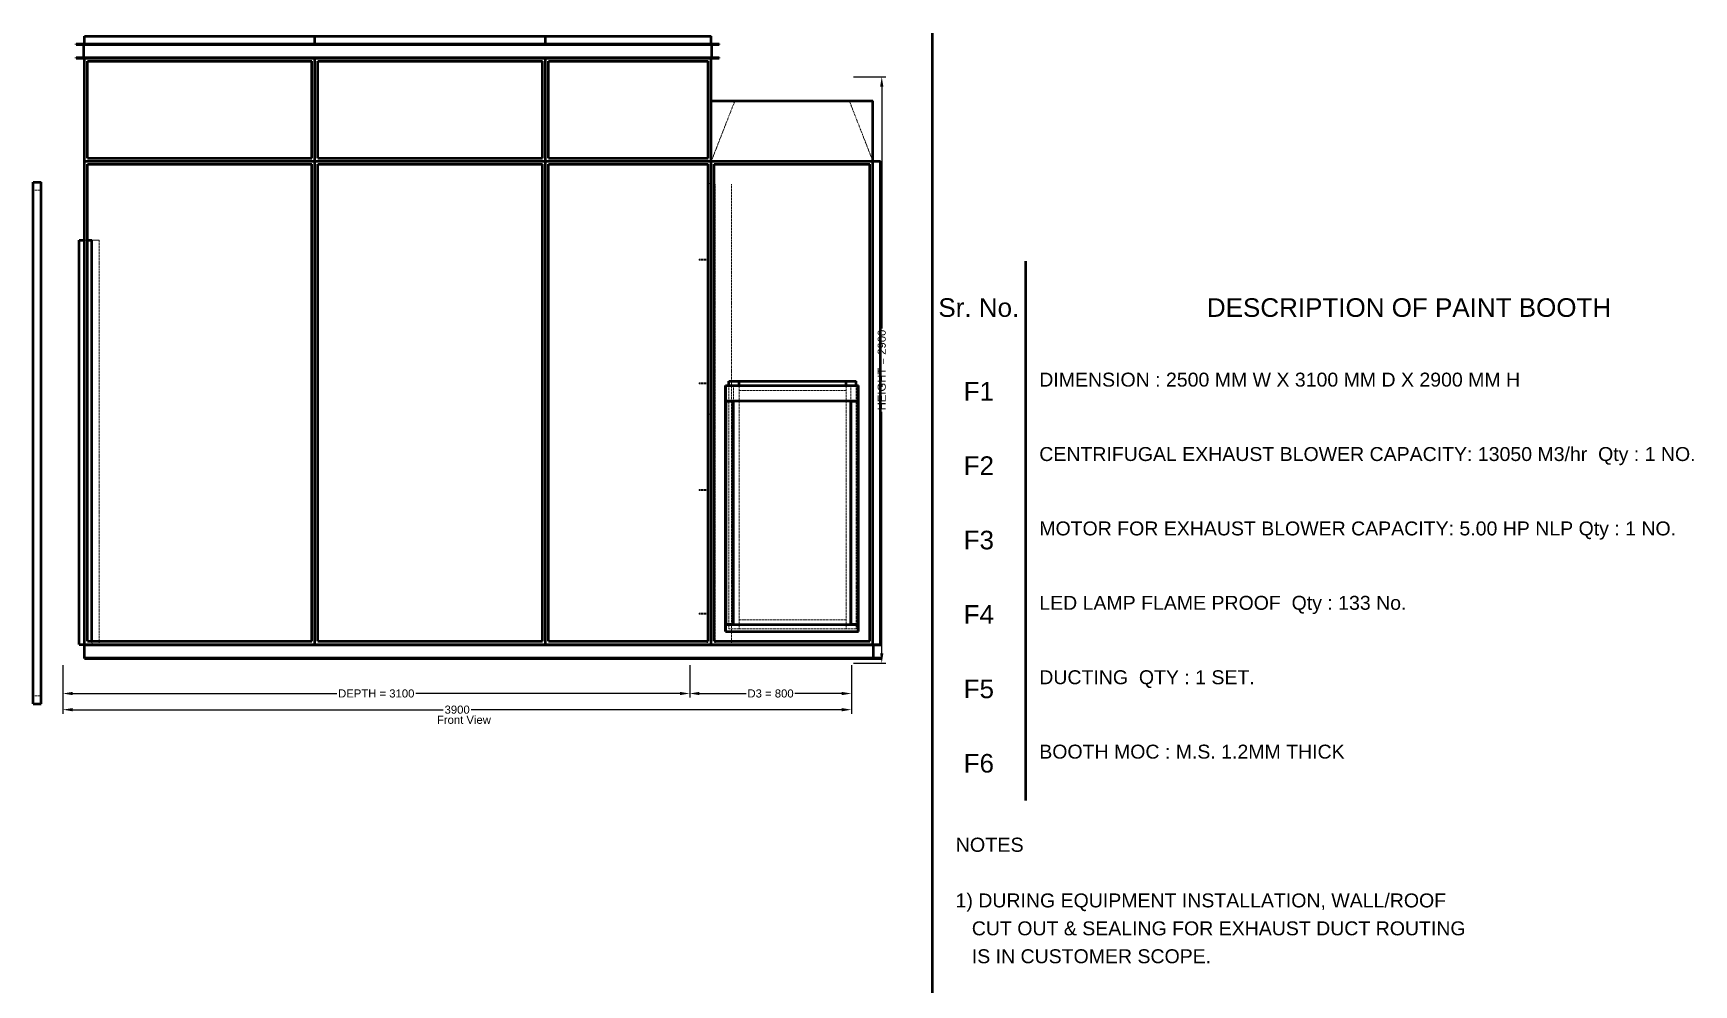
# Model space of a CAD drawing. Header units: millimetres. Extents: x 909 to 14018, y 345 to 10005.
# Drawn here: x 5317 to 13529, y 5298 to 10005 of the extents above; entities that cross this region are included whole.
import ezdxf
from ezdxf.enums import TextEntityAlignment as Align

# ---------------------------------------------------------------- set-up
doc = ezdxf.new("R2010")
doc.units = ezdxf.units.MM
doc.linetypes.add('Hidden', pattern=[15, 5, -3, 5, -2])
for name, color, linetype, lineweight in [('Default', 7, 'Continuous', 50), ('Edges', 7, 'Hidden', 15), ('HiddenEdges', 2, 'Hidden', 15), ('HiddenSilhouettes', 2, 'Hidden', 15), ('HiddenWires', 7, 'Hidden', 15), ('Silhouettes', 7, 'Continuous', 50)]:
    doc.layers.add(name, color=color, linetype=linetype, lineweight=lineweight)
doc.layers.add('Dimension', color=7, linetype='Continuous', lineweight=50, true_color=0x6495ed)
doc.styles.add('Default', font='arial.ttf')
doc.dimstyles.get("Standard").update_dxf_attribs({"dimtxt": 0.18, "dimasz": 0.18, "dimexe": 0.18, "dimexo": 0.0625, "dimgap": 0.09, "dimtad": 0, "dimtih": 1, "dimtoh": 1, "dimdec": 4, "dimzin": 0, "dimdsep": 46, "dimtxsty": 'Standard', "dimcen": 0.09, "dimadec": 0, "dimazin": 0, "dimtfac": 1, "dimtdec": 4, "dimtofl": 0, "dimtmove": 0, "dimatfit": 3, "dimfxl": 1, "dimtolj": 1, "dimtzin": 0, "dimarcsym": 0})

# ---------------------------------------------------------------- blocks, each defined once
blk = doc.blocks.new('Front')
at = {"layer": 'Edges'}
blk.add_lwpolyline([(1257, 1033.1), (1373.7, 1331.9)], dxfattribs=at)
blk.add_polyline3d([(1939.3, 1331.9, 0), (2056, 1033.1, 0)], dxfattribs=at)
at = {"layer": 'HiddenEdges'}
for points in [[(1256.5, 1031.9), (1257, 1033.1)], [(2056, 1033.1), (2056.5, 1031.9)]]:
    blk.add_lwpolyline(points, dxfattribs=at)
for points in [[(-1842.3, 1649.9, 0), (-704.7, 1649.9, 0)], [(-1842.3, 1613.1, 0), (-1842.3, 1649.9, 0)], [(-1828.5, 1649.9, 0), (-1828.5, 1651.1, 0)], [(-718.5, 1649.9, 0), (-718.5, 1651.1, 0)], [(-704.7, 1613.1, 0), (-704.7, 1649.9, 0)], [(-702.3, 1613.1, 0), (-702.3, 1649.9, 0)], [(-702.3, 1649.9, 0), (435.3, 1649.9, 0)], [(-688.5, 1649.9, 0), (-688.5, 1651.1, 0)], [(421.5, 1649.9, 0), (421.5, 1651.1, 0)], [(435.3, 1613.1, 0), (435.3, 1649.9, 0)], [(437.7, 1649.9, 0), (1255.3, 1649.9, 0)], [(437.7, 1613.1, 0), (437.7, 1649.9, 0)], [(451.5, 1649.9, 0), (451.5, 1651.1, 0)], [(1241.5, 1649.9, 0), (1241.5, 1651.1, 0)], [(1255.3, 1613.1, 0), (1255.3, 1649.9, 0)], [(-1843.5, 1543.1, 0), (-1843.5, 1613.1, 0)], [(1256.5, 1543.1, 0), (1256.5, 1613.1, 0)], [(-1842.3, 1034.3, 0), (-1842.3, 1541.9, 0)], [(-1842.3, 1541.9, 0), (-704.7, 1541.9, 0)], [(-704.7, 1034.3, 0), (-704.7, 1541.9, 0)], [(-702.3, 1034.3, 0), (-702.3, 1541.9, 0)], [(-702.3, 1541.9, 0), (435.3, 1541.9, 0)], [(435.3, 1034.3, 0), (435.3, 1541.9, 0)], [(437.7, 1541.9, 0), (1255.3, 1541.9, 0)], [(437.7, 1034.3, 0), (437.7, 1541.9, 0)], [(1255.3, 1034.3, 0), (1255.3, 1541.9, 0)], [(-1842.3, 1034.3, 0), (-704.7, 1034.3, 0)], [(-1842.3, 1031.9, 0), (-704.7, 1031.9, 0)], [(-1842.3, -1355.7, 0), (-1842.3, 1031.9, 0)], [(-704.7, -1355.7, 0), (-704.7, 1031.9, 0)], [(-702.3, 1034.3, 0), (435.3, 1034.3, 0)], [(-702.3, -1355.7, 0), (-702.3, 1031.9, 0)], [(-702.3, 1031.9, 0), (435.3, 1031.9, 0)], [(435.3, -1355.7, 0), (435.3, 1031.9, 0)], [(437.7, 1034.3, 0), (1255.3, 1034.3, 0)], [(437.7, 1031.9, 0), (1255.3, 1031.9, 0)], [(437.7, -1355.7, 0), (437.7, 1031.9, 0)], [(1255.3, -1355.7, 0), (1255.3, 1031.9, 0)], [(1257.7, 1031.9, 0), (2055.3, 1031.9, 0)], [(1257.7, -1355.7, 0), (1257.7, 1031.9, 0)], [(2055.3, -1355.7, 0), (2055.3, 1031.9, 0)], [(2056.5, 996.3, 0), (2057.7, 996.3, 0)], [(2057.7, 1031.9, 0), (2093.3, 1031.9, 0)], [(2057.7, -1355.7, 0), (2057.7, 1031.9, 0)], [(1236.5, -218.1, 0), (1236.5, 921.9, 0)], [(1237.7, -218.1, 0), (1237.7, 921.9, 0)], [(1275.3, -218.1, 0), (1275.3, 921.9, 0)], [(1276.5, -218.1, 0), (1276.5, 921.9, 0)], [(-2096.5, 888.9, 0), (-2056.5, 888.9, 0)], [(-1868.5, 638.9, 0), (-1846.5, 638.9, 0)], [(-1846.5, -1355.1, 0), (-1846.5, 638.9, 0)], [(-1846.5, 616.9, 0), (-1843.5, 616.9, 0)], [(-1843.5, 606.3, 0), (-1842.3, 606.3, 0)], [(-1842.3, 641.9, 0), (-1806.7, 641.9, 0)], [(-1806.7, 606.3, 0), (-1805.5, 606.3, 0)], [(-1805.5, -1355.7, 0), (-1805.5, 641.9, 0)], [(-1805.5, 641.9, 0), (-1769.9, 641.9, 0)], [(-1843.5, 548.6, 0), (-1842.3, 548.6, 0)], [(-1843.5, 540.2, 0), (-1842.3, 540.2, 0)], [(-1806.7, 548.6, 0), (-1805.5, 548.6, 0)], [(-1806.7, 540.2, 0), (-1805.5, 540.2, 0)], [(-1843.5, 398.6, 0), (-1842.3, 398.6, 0)], [(-1843.5, 390.2, 0), (-1842.3, 390.2, 0)], [(-1806.7, 398.6, 0), (-1805.5, 398.6, 0)], [(-1806.7, 390.2, 0), (-1805.5, 390.2, 0)], [(-1843.5, 248.6, 0), (-1842.3, 248.6, 0)], [(-1806.7, 248.6, 0), (-1805.5, 248.6, 0)], [(-1843.5, 240.2, 0), (-1842.3, 240.2, 0)], [(-1806.7, 240.2, 0), (-1805.5, 240.2, 0)], [(-1843.5, 98.6, 0), (-1842.3, 98.6, 0)], [(-1843.5, 90.2, 0), (-1842.3, 90.2, 0)], [(-1806.7, 98.6, 0), (-1805.5, 98.6, 0)], [(-1806.7, 90.2, 0), (-1805.5, 90.2, 0)], [(-1843.5, -51.4, 0), (-1842.3, -51.4, 0)], [(-1843.5, -59.8, 0), (-1842.3, -59.8, 0)], [(-1806.7, -51.4, 0), (-1805.5, -51.4, 0)], [(-1806.7, -59.8, 0), (-1805.5, -59.8, 0)], [(1328.5, -78.1, 0), (1984.5, -78.1, 0)], [(-1843.5, -201.4, 0), (-1842.3, -201.4, 0)], [(-1843.5, -209.8, 0), (-1842.3, -209.8, 0)], [(-1806.7, -201.4, 0), (-1805.5, -201.4, 0)], [(-1806.7, -209.8, 0), (-1805.5, -209.8, 0)], [(1236.5, -1358.1, 0), (1236.5, -218.1, 0)], [(1276.5, -1358.1, 0), (1276.5, -218.1, 0)], [(-1843.5, -351.4, 0), (-1842.3, -351.4, 0)], [(-1843.5, -352.1, 0), (-1842.3, -352.1, 0)], [(-1843.5, -359.1, 0), (-1842.3, -359.1, 0)], [(-1843.5, -359.8, 0), (-1842.3, -359.8, 0)], [(-1806.7, -351.4, 0), (-1805.5, -351.4, 0)], [(-1806.7, -352.1, 0), (-1805.5, -352.1, 0)], [(-1806.7, -359.1, 0), (-1805.5, -359.1, 0)], [(-1806.7, -359.8, 0), (-1805.5, -359.8, 0)], [(-1843.5, -501.4, 0), (-1842.3, -501.4, 0)], [(-1843.5, -502.1, 0), (-1842.3, -502.1, 0)], [(-1843.5, -509.1, 0), (-1842.3, -509.1, 0)], [(-1843.5, -509.8, 0), (-1842.3, -509.8, 0)], [(-1806.7, -501.4, 0), (-1805.5, -501.4, 0)], [(-1806.7, -502.1, 0), (-1805.5, -502.1, 0)], [(-1806.7, -509.1, 0), (-1805.5, -509.1, 0)], [(-1806.7, -509.8, 0), (-1805.5, -509.8, 0)], [(-1843.5, -651.4, 0), (-1842.3, -651.4, 0)], [(-1843.5, -652.1, 0), (-1842.3, -652.1, 0)], [(-1806.7, -651.4, 0), (-1805.5, -651.4, 0)], [(-1806.7, -652.1, 0), (-1805.5, -652.1, 0)], [(-1843.5, -659.1, 0), (-1842.3, -659.1, 0)], [(-1843.5, -659.8, 0), (-1842.3, -659.8, 0)], [(-1806.7, -659.1, 0), (-1805.5, -659.1, 0)], [(-1806.7, -659.8, 0), (-1805.5, -659.8, 0)], [(-1843.5, -801.4, 0), (-1842.3, -801.4, 0)], [(-1843.5, -802.1, 0), (-1842.3, -802.1, 0)], [(-1843.5, -809.1, 0), (-1842.3, -809.1, 0)], [(-1843.5, -809.8, 0), (-1842.3, -809.8, 0)], [(-1806.7, -801.4, 0), (-1805.5, -801.4, 0)], [(-1806.7, -802.1, 0), (-1805.5, -802.1, 0)], [(-1806.7, -809.1, 0), (-1805.5, -809.1, 0)], [(-1806.7, -809.8, 0), (-1805.5, -809.8, 0)], [(-1843.5, -951.4, 0), (-1842.3, -951.4, 0)], [(-1843.5, -952.1, 0), (-1842.3, -952.1, 0)], [(-1843.5, -959.8, 0), (-1842.3, -959.8, 0)], [(-1806.7, -951.4, 0), (-1805.5, -951.4, 0)], [(-1806.7, -952.1, 0), (-1805.5, -952.1, 0)], [(-1806.7, -959.8, 0), (-1805.5, -959.8, 0)], [(-1843.5, -1101.4, 0), (-1842.3, -1101.4, 0)], [(-1843.5, -1102.1, 0), (-1842.3, -1102.1, 0)], [(-1843.5, -1109.1, 0), (-1842.3, -1109.1, 0)], [(-1806.7, -1101.4, 0), (-1805.5, -1101.4, 0)], [(-1806.7, -1102.1, 0), (-1805.5, -1102.1, 0)], [(-1806.7, -1109.1, 0), (-1805.5, -1109.1, 0)], [(-1843.5, -1252.1, 0), (-1842.3, -1252.1, 0)], [(-1843.5, -1259.1, 0), (-1842.3, -1259.1, 0)], [(-1843.5, -1301.4, 0), (-1842.3, -1301.4, 0)], [(-1843.5, -1302.1, 0), (-1842.3, -1302.1, 0)], [(-1843.5, -1309.1, 0), (-1842.3, -1309.1, 0)], [(-1843.5, -1309.8, 0), (-1842.3, -1309.8, 0)], [(-1806.7, -1252.1, 0), (-1805.5, -1252.1, 0)], [(-1806.7, -1259.1, 0), (-1805.5, -1259.1, 0)], [(-1806.7, -1301.4, 0), (-1805.5, -1301.4, 0)], [(-1806.7, -1302.1, 0), (-1805.5, -1302.1, 0)], [(-1806.7, -1309.1, 0), (-1805.5, -1309.1, 0)], [(-1806.7, -1309.8, 0), (-1805.5, -1309.8, 0)], [(1328.5, -1291.3, 0), (1984.5, -1291.3, 0)], [(-1868.5, -1355.1, 0), (-1846.5, -1355.1, 0)], [(-1846.5, -1333.1, 0), (-1843.5, -1333.1, 0)], [(-1843.5, -1320.1, 0), (-1842.3, -1320.1, 0)], [(-1843.5, -1426.9, 0), (-1843.5, -1356.9, 0)], [(-1842.3, -1355.7, 0), (-704.7, -1355.7, 0)], [(-1806.7, -1320.1, 0), (-1805.5, -1320.1, 0)], [(-702.3, -1355.7, 0), (435.3, -1355.7, 0)], [(437.7, -1355.7, 0), (1255.3, -1355.7, 0)], [(1257.7, -1355.7, 0), (2055.3, -1355.7, 0)], [(2056.5, -1320.1, 0), (2057.7, -1320.1, 0)], [(2056.5, -1426.9, 0), (2056.5, -1356.9, 0)], [(2057.7, -1355.7, 0), (2093.3, -1355.7, 0)], [(-2096.5, -1611.1, 0), (-2056.5, -1611.1, 0)]]:
    blk.add_polyline3d(points, dxfattribs=at)
at = {"layer": 'HiddenSilhouettes'}
for points in [[(-1846.5, 1610.1, 0)], [(1259.5, 1610.1, 0)], [(-1843.5, 641.9, 0)], [(1982.9, -154.1, 0)], [(1982.9, -1256.5, 0)], [(-1843.5, -1358.1, 0)], [(2059.5, -1359.9, 0)]]:
    blk.add_polyline3d(points, close=True, dxfattribs=at)
for points in [[(-1843.5, 1543.1, 0), (-1843.5, 1543.1, 0)], [(-1843.5, 1031.9, 0), (-1843.5, 1541.9, 0)], [(-1843.5, 1541.9, 0), (-703.5, 1541.9, 0)], [(-703.5, 1543.1, 0), (-703.5, 1543.1, 0)], [(-703.5, 1541.9, 0), (436.5, 1541.9, 0)], [(436.5, 1543.1, 0), (436.5, 1543.1, 0)], [(436.5, 1541.9, 0), (1256.5, 1541.9, 0)], [(1256.5, 1543.1, 0), (1256.5, 1543.1, 0)], [(-703.5, 1033.1, 0), (-703.5, 1238.3, 0)], [(-1843.5, 1031.9, 0), (-703.5, 1031.9, 0)], [(-703.5, 1031.9, 0), (436.5, 1031.9, 0)], [(436.5, 1031.9, 0), (436.5, 1033.1, 0)], [(436.5, 1031.9, 0), (1256.5, 1031.9, 0)], [(1256.5, 1031.9, 0), (1256.5, 1033.1, 0)], [(1256.5, 1031.9, 0), (2056.5, 1031.9, 0)], [(2056.5, 1031.9, 0), (2056.5, 1033.1, 0)], [(1236.5, 921.9, 0), (1256.5, 921.9, 0)], [(1256.5, 921.9, 0), (1276.5, 921.9, 0)], [(-1843.5, 643.1, 0), (-1828.5, 643.1, 0)], [(-1806.7, 643.1, 0), (-1769.9, 643.1, 0)], [(-1769.9, -1356.9, 0), (-1769.9, 643.1, 0)], [(-1843.5, 548.9, 0), (-1842.3, 548.9, 0)], [(-1843.5, 539.9, 0), (-1842.3, 539.9, 0)], [(-1806.7, 548.9, 0), (-1805.5, 548.9, 0)], [(-1806.7, 539.9, 0), (-1805.5, 539.9, 0)], [(1196.5, 543.9, 0), (1196.5, 548.9, 0)], [(1196.5, 548.9, 0), (1236.5, 548.9, 0)], [(1196.5, 543.9, 0), (1236.5, 543.9, 0)], [(1236.5, 543.9, 0), (1236.5, 548.9, 0)], [(-1843.5, 398.9, 0), (-1842.3, 398.9, 0)], [(-1843.5, 389.9, 0), (-1842.3, 389.9, 0)], [(-1806.7, 398.9, 0), (-1805.5, 398.9, 0)], [(-1806.7, 389.9, 0), (-1805.5, 389.9, 0)], [(-1843.5, 248.9, 0), (-1842.3, 248.9, 0)], [(-1806.7, 248.9, 0), (-1805.5, 248.9, 0)], [(-1843.5, 239.9, 0), (-1842.3, 239.9, 0)], [(-1806.7, 239.9, 0), (-1805.5, 239.9, 0)], [(-1843.5, 98.9, 0), (-1842.3, 98.9, 0)], [(-1843.5, 89.9, 0), (-1842.3, 89.9, 0)], [(-1806.7, 98.9, 0), (-1805.5, 98.9, 0)], [(-1806.7, 89.9, 0), (-1805.5, 89.9, 0)], [(-1843.5, -51.1, 0), (-1842.3, -51.1, 0)], [(-1843.5, -60.1, 0), (-1842.3, -60.1, 0)], [(-1806.7, -51.1, 0), (-1805.5, -51.1, 0)], [(-1806.7, -60.1, 0), (-1805.5, -60.1, 0)], [(1196.5, -68.1, 0), (1196.5, -63.1, 0)], [(1196.5, -63.1, 0), (1236.5, -63.1, 0)], [(1196.5, -68.1, 0), (1236.5, -68.1, 0)], [(1211.5, -68.1, 0), (1211.5, -63.1, 0)], [(1221.5, -68.1, 0), (1221.5, -63.1, 0)], [(1236.5, -68.1, 0), (1236.5, -63.1, 0)], [(1344, -152.5, 0), (1344, -76.5, 0)], [(1366.5, -152.5, 0), (1366.5, -78.1, 0)], [(1394, -1280.6, 0), (1394, -76.5, 0)], [(1924, -1280.6, 0), (1924, -76.5, 0)], [(1946.5, -152.5, 0), (1946.5, -78.1, 0)], [(1974, -152.5, 0), (1974, -76.5, 0)], [(1344, -1256.5, 0), (1344, -154.1, 0)], [(1394, -100.6, 0), (1924, -100.6, 0)], [(1974, -1256.5, 0), (1974, -154.1, 0)], [(-1843.5, -201.1, 0), (-1842.3, -201.1, 0)], [(-1843.5, -210.1, 0), (-1842.3, -210.1, 0)], [(-1806.7, -201.1, 0), (-1805.5, -201.1, 0)], [(-1806.7, -210.1, 0), (-1805.5, -210.1, 0)], [(1236.5, -218.1, 0), (1256.5, -218.1, 0)], [(1237.7, -1358.1, 0), (1237.7, -218.1, 0)], [(1256.5, -218.1, 0), (1276.5, -218.1, 0)], [(1275.3, -1358.1, 0), (1275.3, -218.1, 0)], [(-1843.5, -351.1, 0), (-1842.3, -351.1, 0)], [(-1843.5, -360.1, 0), (-1842.3, -360.1, 0)], [(-1806.7, -351.1, 0), (-1805.5, -351.1, 0)], [(-1806.7, -360.1, 0), (-1805.5, -360.1, 0)], [(-1843.5, -501.1, 0), (-1842.3, -501.1, 0)], [(-1843.5, -510.1, 0), (-1842.3, -510.1, 0)], [(-1806.7, -501.1, 0), (-1805.5, -501.1, 0)], [(-1806.7, -510.1, 0), (-1805.5, -510.1, 0)], [(-1843.5, -651.1, 0), (-1842.3, -651.1, 0)], [(-1806.7, -651.1, 0), (-1805.5, -651.1, 0)], [(1196.5, -596.1, 0), (1196.5, -591.1, 0)], [(1196.5, -591.1, 0), (1236.5, -591.1, 0)], [(1196.5, -596.1, 0), (1236.5, -596.1, 0)], [(1236.5, -596.1, 0), (1236.5, -591.1, 0)], [(-1843.5, -660.1, 0), (-1842.3, -660.1, 0)], [(-1806.7, -660.1, 0), (-1805.5, -660.1, 0)], [(-1843.5, -801.1, 0), (-1842.3, -801.1, 0)], [(-1843.5, -810.1, 0), (-1842.3, -810.1, 0)], [(-1806.7, -801.1, 0), (-1805.5, -801.1, 0)], [(-1806.7, -810.1, 0), (-1805.5, -810.1, 0)], [(436.5, -1358.1, 0), (436.5, -825.6, 0)], [(-1843.5, -951.1, 0), (-1842.3, -951.1, 0)], [(-1843.5, -960.1, 0), (-1842.3, -960.1, 0)], [(-1806.7, -951.1, 0), (-1805.5, -951.1, 0)], [(-1806.7, -960.1, 0), (-1805.5, -960.1, 0)], [(-1843.5, -1101.1, 0), (-1842.3, -1101.1, 0)], [(-1843.5, -1110.1, 0), (-1842.3, -1110.1, 0)], [(-1806.7, -1101.1, 0), (-1805.5, -1101.1, 0)], [(-1806.7, -1110.1, 0), (-1805.5, -1110.1, 0)], [(1196.5, -1208.1, 0), (1196.5, -1203.1, 0)], [(1196.5, -1203.1, 0), (1236.5, -1203.1, 0)], [(1196.5, -1208.1, 0), (1236.5, -1208.1, 0)], [(1211.5, -1208.1, 0), (1211.5, -1203.1, 0)], [(1221.5, -1208.1, 0), (1221.5, -1203.1, 0)], [(1236.5, -1208.1, 0), (1236.5, -1203.1, 0)], [(-1843.5, -1358.1, 0), (-1843.5, -1238.3, 0)], [(-1843.5, -1251.1, 0), (-1842.3, -1251.1, 0)], [(-1843.5, -1260.1, 0), (-1842.3, -1260.1, 0)], [(-1843.5, -1301.1, 0), (-1842.3, -1301.1, 0)], [(-1843.5, -1310.1, 0), (-1842.3, -1310.1, 0)], [(-1806.7, -1251.1, 0), (-1805.5, -1251.1, 0)], [(-1806.7, -1260.1, 0), (-1805.5, -1260.1, 0)], [(-1806.7, -1301.1, 0), (-1805.5, -1301.1, 0)], [(-1806.7, -1310.1, 0), (-1805.5, -1310.1, 0)], [(1256.5, -1358.1, 0), (1256.5, -1238.3, 0)], [(1344, -1280.6, 0), (1344, -1258.1, 0)], [(1344, -1280.6, 0), (1394, -1280.6, 0)], [(1394, -1235.6, 0), (1924, -1235.6, 0)], [(1394, -1280.6, 0), (1924, -1280.6, 0)], [(1924, -1280.6, 0), (1974, -1280.6, 0)], [(1974, -1280.6, 0), (1974, -1258.1, 0)], [(-1843.5, -1358.1, 0), (-703.5, -1358.1, 0)], [(-1806.7, -1356.9, 0), (-1806.7, -1341.9, 0)], [(-703.5, -1358.1, 0), (-703.5, -1356.9, 0)], [(-703.5, -1358.1, 0), (436.5, -1358.1, 0)], [(436.5, -1358.1, 0), (1256.5, -1358.1, 0)], [(1256.5, -1358.1, 0), (2056.5, -1358.1, 0)], [(2056.5, -1358.1, 0), (2056.5, -1356.9, 0)]]:
    blk.add_polyline3d(points, dxfattribs=at)
at = {"layer": 'HiddenWires'}
for points in [[(1356.5, -218.1, 0), (1356.5, 921.9, 0)], [(1356.5, -1358.1, 0), (1356.5, -218.1, 0)]]:
    blk.add_polyline3d(points, dxfattribs=at)
at = {"layer": 'Silhouettes'}
for points in [[(-1843.5, 1651.1, 0), (-703.5, 1651.1, 0)], [(-1843.5, 1613.1, 0), (-1843.5, 1651.1, 0)], [(-703.5, 1613.1, 0), (-703.5, 1651.1, 0)], [(-703.5, 1651.1, 0), (436.5, 1651.1, 0)], [(436.5, 1613.1, 0), (436.5, 1651.1, 0)], [(436.5, 1651.1, 0), (1256.5, 1651.1, 0)], [(1256.5, 1613.1, 0), (1256.5, 1651.1, 0)], [(-1883.5, 1613.1, 0), (1296.5, 1613.1, 0)], [(-1883.5, 1610.1, 0), (-1883.5, 1613.1, 0)], [(-1883.5, 1610.1, 0), (1296.5, 1610.1, 0)], [(-1846.5, 1546.1, 0), (-1846.5, 1610.1, 0)], [(1259.5, 1546.1, 0), (1259.5, 1610.1, 0)], [(1296.5, 1610.1, 0), (1296.5, 1613.1, 0)], [(-1883.5, 1543.1, 0), (-1883.5, 1546.1, 0)], [(-1883.5, 1546.1, 0), (1296.5, 1546.1, 0)], [(-1883.5, 1543.1, 0), (1296.5, 1543.1, 0)], [(-1843.5, 1033.1, 0), (-1843.5, 1543.1, 0)], [(-1828.5, 1528.1, 0), (-718.5, 1528.1, 0)], [(-1828.5, 1048.1, 0), (-1828.5, 1528.1, 0)], [(-718.5, 1048.1, 0), (-718.5, 1528.1, 0)], [(-703.5, 1033.1, 0), (-703.5, 1543.1, 0)], [(-688.5, 1048.1, 0), (-688.5, 1528.1, 0)], [(-688.5, 1528.1, 0), (421.5, 1528.1, 0)], [(421.5, 1048.1, 0), (421.5, 1528.1, 0)], [(436.5, 1033.1, 0), (436.5, 1543.1, 0)], [(451.5, 1528.1, 0), (1241.5, 1528.1, 0)], [(451.5, 1048.1, 0), (451.5, 1528.1, 0)], [(1241.5, 1048.1, 0), (1241.5, 1528.1, 0)], [(1256.5, 1033.1, 0), (1256.5, 1543.1, 0)], [(1296.5, 1543.1, 0), (1296.5, 1546.1, 0)], [(1256.5, 1331.9, 0), (1373.7, 1331.9, 0)], [(1373.7, 1331.9, 0), (1939.3, 1331.9, 0)], [(1939.3, 1331.9, 0), (2056.5, 1331.9, 0)], [(2056.5, 1033.1, 0), (2056.5, 1331.9, 0)], [(436.5, 1033.1, 0), (436.5, 1238.3, 0)], [(1256.5, 1033.1, 0), (1256.5, 1238.3, 0)], [(-1843.5, -1356.9, 0), (-1843.5, 1033.1, 0)], [(-1843.5, 1033.1, 0), (-703.5, 1033.1, 0)], [(-1843.5, 1033.1, 0), (-1843.5, 1033.1, 0)], [(-1828.5, 1048.1, 0), (-718.5, 1048.1, 0)], [(-1828.5, 1018.1, 0), (-718.5, 1018.1, 0)], [(-1828.5, -1341.9, 0), (-1828.5, 1018.1, 0)], [(-718.5, -1341.9, 0), (-718.5, 1018.1, 0)], [(-703.5, -1356.9, 0), (-703.5, 1033.1, 0)], [(-703.5, 1031.9, 0), (-703.5, 1033.1, 0)], [(-703.5, 1033.1, 0), (436.5, 1033.1, 0)], [(-688.5, 1048.1, 0), (421.5, 1048.1, 0)], [(-688.5, -1341.9, 0), (-688.5, 1018.1, 0)], [(-688.5, 1018.1, 0), (421.5, 1018.1, 0)], [(421.5, -1341.9, 0), (421.5, 1018.1, 0)], [(436.5, -1356.9, 0), (436.5, 1033.1, 0)], [(436.5, 1033.1, 0), (1256.5, 1033.1, 0)], [(451.5, 1048.1, 0), (1241.5, 1048.1, 0)], [(451.5, -1341.9, 0), (451.5, 1018.1, 0)], [(451.5, 1018.1, 0), (1241.5, 1018.1, 0)], [(1241.5, -1341.9, 0), (1241.5, 1018.1, 0)], [(1256.5, 1033.1, 0), (2056.5, 1033.1, 0)], [(1256.5, -1356.9, 0), (1256.5, 1033.1, 0)], [(1271.5, 1018.1, 0), (2041.5, 1018.1, 0)], [(1271.5, -1341.9, 0), (1271.5, 1018.1, 0)], [(2041.5, -1341.9, 0), (2041.5, 1018.1, 0)], [(2056.5, -1356.9, 0), (2056.5, 1033.1, 0)], [(2056.5, 1033.1, 0), (2093.3, 1033.1, 0)], [(2093.3, -1356.9, 0), (2093.3, 1033.1, 0)], [(-2096.5, -1651.1, 0), (-2096.5, 928.9, 0)], [(-2096.5, 928.9, 0), (-2056.5, 928.9, 0)], [(-2056.5, -1651.1, 0), (-2056.5, 928.9, 0)], [(-1868.5, -1358.1, 0), (-1868.5, 641.9, 0)], [(-1868.5, 641.9, 0), (-1843.5, 641.9, 0)], [(-1828.5, 643.1, 0), (-1806.7, 643.1, 0)], [(-1806.7, -1341.9, 0), (-1806.7, 643.1, 0)], [(1326.9, -1292.9, 0), (1326.9, -76.5, 0)], [(1326.9, -76.5, 0), (1328.5, -76.5, 0)], [(1328.5, -1292.9, 0), (1328.5, -76.5, 0)], [(1328.5, -76.5, 0), (1984.5, -76.5, 0)], [(1344, -76.5, 0), (1344, -55.6, 0)], [(1344, -55.6, 0), (1394, -55.6, 0)], [(1394, -55.6, 0), (1924, -55.6, 0)], [(1394, -76.5, 0), (1394, -55.6, 0)], [(1924, -76.5, 0), (1924, -55.6, 0)], [(1924, -55.6, 0), (1974, -55.6, 0)], [(1974, -76.5, 0), (1974, -55.6, 0)], [(1982.9, -1292.9, 0), (1982.9, -76.5, 0)], [(1984.5, -1292.9, 0), (1984.5, -76.5, 0)], [(1328.5, -152.5, 0), (1984.5, -152.5, 0)], [(1330.1, -1256.5, 0), (1330.1, -154.1, 0)], [(1330.1, -154.1, 0), (1364.9, -154.1, 0)], [(1344, -154.1, 0), (1344, -152.5, 0)], [(1364.9, -1256.5, 0), (1364.9, -154.1, 0)], [(1366.5, -1258.1, 0), (1366.5, -152.5, 0)], [(1946.5, -1258.1, 0), (1946.5, -152.5, 0)], [(1948.1, -1256.5, 0), (1948.1, -154.1, 0)], [(1948.1, -154.1, 0), (1982.9, -154.1, 0)], [(1974, -154.1, 0), (1974, -152.5, 0)], [(-703.5, -1356.9, 0), (-703.5, -825.6, 0)], [(1326.9, -1292.9, 0), (1328.5, -1292.9, 0)], [(1328.5, -1258.1, 0), (1984.5, -1258.1, 0)], [(1328.5, -1292.9, 0), (1984.5, -1292.9, 0)], [(1330.1, -1256.5, 0), (1364.9, -1256.5, 0)], [(1344, -1258.1, 0), (1344, -1256.5, 0)], [(1948.1, -1256.5, 0), (1982.9, -1256.5, 0)], [(1974, -1258.1, 0), (1974, -1256.5, 0)], [(2056.5, -1356.9, 0), (2056.5, -1238.3, 0)], [(-1868.5, -1358.1, 0), (-1843.5, -1358.1, 0)], [(-1843.5, -1359.9, 0), (-1843.5, -1356.9, 0)], [(-1843.5, -1356.9, 0), (2096.5, -1356.9, 0)], [(-1843.5, -1359.9, 0), (2096.5, -1359.9, 0)], [(-1843.5, -1423.9, 0), (-1843.5, -1359.9, 0)], [(-1828.5, -1341.9, 0), (-718.5, -1341.9, 0)], [(-688.5, -1341.9, 0), (421.5, -1341.9, 0)], [(451.5, -1341.9, 0), (1241.5, -1341.9, 0)], [(1271.5, -1341.9, 0), (2041.5, -1341.9, 0)], [(2059.5, -1423.9, 0), (2059.5, -1359.9, 0)], [(2096.5, -1359.9, 0), (2096.5, -1356.9, 0)], [(-1843.5, -1423.9, 0), (2096.5, -1423.9, 0)], [(-1843.5, -1426.9, 0), (-1843.5, -1423.9, 0)], [(-1843.5, -1426.9, 0), (2096.5, -1426.9, 0)], [(2096.5, -1426.9, 0), (2096.5, -1423.9, 0)], [(-2096.5, -1651.1, 0), (-2056.5, -1651.1, 0)]]:
    blk.add_polyline3d(points, dxfattribs=at)
for points in [[(436.5, 1541.9, 0)], [(1256.5, 1541.9, 0)], [(-703.5, 1031.9, 0)], [(436.5, 1031.9, 0)], [(2056.5, 1031.9, 0)]]:
    blk.add_polyline3d(points, close=True, dxfattribs=at)
blk = doc.blocks.new('*D9')
at = {"layer": 'Defpoints', "color": 0}
for p in [(5463.5, 6889), (8563.5, 6889), (8563.5, 6739)]:
    blk.add_point(p, dxfattribs=at)
at = {"layer": 'Dimension', "color": 0, "lineweight": -2}
for p, q in [((5463.5, 6879), (5463.5, 6719)), ((8563.5, 6879), (8563.5, 6719)), ((5511.5, 6739), (6818.3, 6739)), ((8515.5, 6739), (7208.7, 6739))]:
    blk.add_line(p, q, dxfattribs=at)
at = {"layer": 'Dimension', "color": 0}
for points in [[(5511.5, 6747), (5511.5, 6731), (5463.5, 6739)], [(8515.5, 6731), (8515.5, 6747), (8563.5, 6739)]]:
    blk.add_solid(points, dxfattribs=at)
at = {"layer": 'Dimension', "color": 0, "insert": (7013.5, 6739), "char_height": 40, "attachment_point": 5, "style": 'Default'}
blk.add_mtext('\\A1;DEPTH = 3100', dxfattribs=at)
blk = doc.blocks.new('*D10')
at = {"layer": 'Defpoints', "color": 0}
for p in [(8563.5, 6889), (9363.5, 6889), (9363.5, 6739)]:
    blk.add_point(p, dxfattribs=at)
at = {"layer": 'Dimension', "color": 0, "lineweight": -2}
for p, q in [((8563.5, 6879), (8563.5, 6719)), ((9363.5, 6879), (9363.5, 6719)), ((8611.5, 6739), (8842.8, 6739)), ((9315.5, 6739), (9084.2, 6739))]:
    blk.add_line(p, q, dxfattribs=at)
at = {"layer": 'Dimension', "color": 0}
for points in [[(8611.5, 6747), (8611.5, 6731), (8563.5, 6739)], [(9315.5, 6731), (9315.5, 6747), (9363.5, 6739)]]:
    blk.add_solid(points, dxfattribs=at)
at = {"layer": 'Dimension', "color": 0, "insert": (8963.5, 6739), "char_height": 40, "attachment_point": 5, "style": 'Default'}
blk.add_mtext('\\A1;D3 = 800', dxfattribs=at)
blk = doc.blocks.new('*D11')
at = {"layer": 'Defpoints', "color": 0}
for p in [(5463.5, 6889), (9363.5, 6889), (9363.5, 6659)]:
    blk.add_point(p, dxfattribs=at)
at = {"layer": 'Dimension', "color": 0, "lineweight": -2}
for p, q in [((5463.5, 6879), (5463.5, 6639)), ((9363.5, 6879), (9363.5, 6639)), ((5511.5, 6659), (7343.9, 6659)), ((9315.5, 6659), (7483.1, 6659))]:
    blk.add_line(p, q, dxfattribs=at)
at = {"layer": 'Dimension', "color": 0}
for points in [[(5511.5, 6667), (5511.5, 6651), (5463.5, 6659)], [(9315.5, 6651), (9315.5, 6667), (9363.5, 6659)]]:
    blk.add_solid(points, dxfattribs=at)
at = {"layer": 'Dimension', "color": 0, "insert": (7413.5, 6659), "char_height": 40, "attachment_point": 5, "style": 'Default'}
blk.add_mtext('\\A1;3900', dxfattribs=at)
blk = doc.blocks.new('*D12')
at = {"layer": 'Defpoints', "color": 0}
for p in [(9363.5, 9789), (9513.5, 9789), (9363.5, 6889)]:
    blk.add_point(p, dxfattribs=at)
at = {"layer": 'Dimension', "color": 0, "lineweight": -2}
for p, q in [((9373.5, 9789), (9533.5, 9789)), ((9513.5, 9741), (9513.5, 8545)), ((9513.5, 6937), (9513.5, 8133)), ((9373.5, 6889), (9533.5, 6889))]:
    blk.add_line(p, q, dxfattribs=at)
at = {"layer": 'Dimension', "color": 0}
for points in [[(9521.5, 9741), (9505.5, 9741), (9513.5, 9789)], [(9505.5, 6937), (9521.5, 6937), (9513.5, 6889)]]:
    blk.add_solid(points, dxfattribs=at)
at = {"layer": 'Dimension', "color": 0, "insert": (9513.5, 8339), "char_height": 40, "attachment_point": 5, "rotation": 90, "style": 'Default'}
blk.add_mtext('\\A1;HEIGHT = 2900', dxfattribs=at)

msp = doc.modelspace()

# ---------------------------------------------------------------- linework, layer by layer
at = {"layer": 'Default'}
for p, q in [((9763.5, 10005), (9763.5, 1840)), ((10223.5, 8878), (10223.5, 8418)), ((10223.5, 8878), (10223.5, 6210))]:
    msp.add_line(p, q, dxfattribs=at)

# ---------------------------------------------------------------- block references
msp.add_blockref('Front', (7413.5, 8339), dxfattribs=at)

# ---------------------------------------------------------------- texts
at = {"layer": 'Default', "style": 'Default'}
for s, p in [('Sr. No.', (9993.5, 8648)), ('DESCRIPTION OF PAINT BOOTH', (12121, 8648)), ('F1', (9993.5, 8234)), ('F2', (9993.5, 7866)), ('F3', (9993.5, 7498)), ('F4', (9993.5, 7130)), ('F5', (9993.5, 6762)), ('F6', (9993.5, 6394))]:
    msp.add_text(s, height=92, dxfattribs=at).set_placement(p, align=Align.MIDDLE_CENTER)
for s, height, p in [('DIMENSION : 2500 MM W X 3100 MM D X 2900 MM H', 69, (10292.5, 8326)), ('CENTRIFUGAL EXHAUST BLOWER CAPACITY: 13050 M3/hr  Qty : 1 NO.', 69, (10292.5, 7958)), ('MOTOR FOR EXHAUST BLOWER CAPACITY: 5.00 HP NLP Qty : 1 NO.', 69, (10292.5, 7590)), ('LED LAMP FLAME PROOF  Qty : 133 No.', 69, (10292.5, 7222)), ('DUCTING  QTY : 1 SET.', 69, (10292.5, 6854)), ('BOOTH MOC : M.S. 1.2MM THICK', 69, (10292.5, 6486)), ('NOTES', 70, (9878.5, 6026)), ('1) DURING EQUIPMENT INSTALLATION, WALL/ROOF', 69, (9878.5, 5750)), ('   CUT OUT & SEALING FOR EXHAUST DUCT ROUTING', 69, (9878.5, 5612)), ('   IS IN CUSTOMER SCOPE.', 69, (9878.5, 5474))]:
    msp.add_text(s, height=height, dxfattribs=at).set_placement(p, align=Align.TOP_LEFT)
at = {"layer": 'Dimension', "style": 'Default'}
msp.add_text('Front View', height=40, dxfattribs=at).set_placement((7313.5, 6589))

# ---------------------------------------------------------------- dimensions: what is measured, and where the dimension line sits
at = {"layer": 'Dimension'}
dim = msp.add_linear_dim(base=(9513.5, 9789), p1=(9363.5, 6889), p2=(9363.5, 9789), angle=90, text='HEIGHT = <>', dimstyle='Standard', override={"dimscale": 1, "dimtxt": 40, "dimasz": 48, "dimexe": 20, "dimexo": 10, "dimgap": 10, "dimtad": 0, "dimjust": 0, "dimtih": 0, "dimtoh": 0, "dimdec": 3, "dimlfac": 1, "dimzin": 8, "dimlunit": 2, "dimpost": '', "dimtxsty": 'Default', "dimsah": 0, "dimse1": 0, "dimse2": 0, "dimclrt": 0, "dimtol": 0, "dimlim": 0, "dimtp": 0, "dimtm": 0, "dimtfac": 1, "dimtdec": 3, "dimtix": 0, "dimtzin": 8}, dxfattribs=at)
dim.commit()
dim.dimension.update_dxf_attribs({"geometry": '*D12', "text_midpoint": (9513.5, 8339), "dimtype": 160})
for base, p1, p2, text, picture, middle in [((8563.5, 6739), (5463.5, 6889), (8563.5, 6889), 'DEPTH = <>', '*D9', (7013.5, 6739)), ((9363.5, 6739), (8563.5, 6889), (9363.5, 6889), 'D3 = <>', '*D10', (8963.5, 6739))]:
    dim = msp.add_linear_dim(base=base, p1=p1, p2=p2, text=text, dimstyle='Standard', override={"dimscale": 1, "dimtxt": 40, "dimasz": 48, "dimexe": 20, "dimexo": 10, "dimgap": 10, "dimtad": 0, "dimjust": 0, "dimtih": 0, "dimtoh": 0, "dimdec": 3, "dimlfac": 1, "dimzin": 8, "dimlunit": 2, "dimpost": '', "dimtxsty": 'Default', "dimsah": 0, "dimse1": 0, "dimse2": 0, "dimclrt": 0, "dimtol": 0, "dimlim": 0, "dimtp": 0, "dimtm": 0, "dimtfac": 1, "dimtdec": 3, "dimtix": 0, "dimtzin": 8}, dxfattribs=at)
    dim.commit()
    dim.dimension.update_dxf_attribs({"geometry": picture, "text_midpoint": middle, "dimtype": 160})
dim = msp.add_linear_dim(base=(9363.5, 6659), p1=(5463.5, 6889), p2=(9363.5, 6889), dimstyle='Standard', override={"dimscale": 1, "dimtxt": 40, "dimasz": 48, "dimexe": 20, "dimexo": 10, "dimgap": 10, "dimtad": 0, "dimjust": 0, "dimtih": 0, "dimtoh": 0, "dimdec": 3, "dimlfac": 1, "dimzin": 8, "dimlunit": 2, "dimpost": '', "dimtxsty": 'Default', "dimsah": 0, "dimse1": 0, "dimse2": 0, "dimclrt": 0, "dimtol": 0, "dimlim": 0, "dimtp": 0, "dimtm": 0, "dimtfac": 1, "dimtdec": 3, "dimtix": 0, "dimtzin": 8}, dxfattribs=at)
dim.commit()
dim.dimension.update_dxf_attribs({"geometry": '*D11', "text_midpoint": (7413.5, 6659), "dimtype": 160})

doc.saveas('drawing.dxf')
